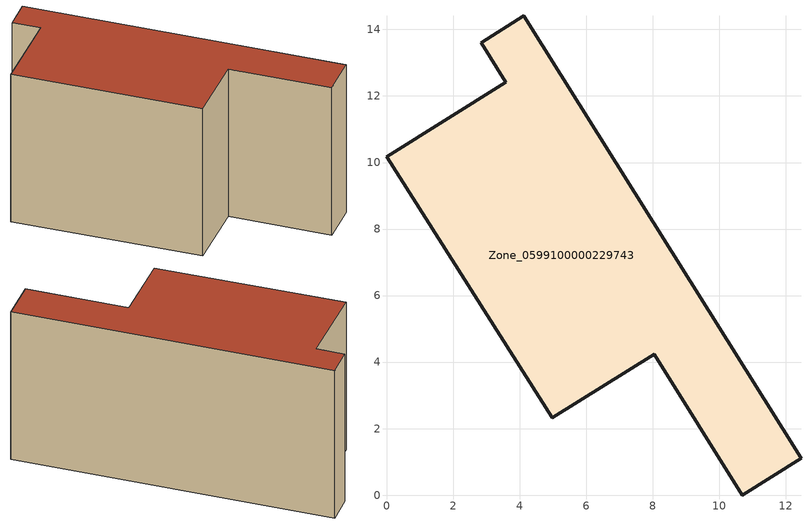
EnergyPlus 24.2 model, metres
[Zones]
Zone_0599100000229743
 floor ground (C_G): 8.04,4.24 4.98,2.32 0,10.17 3.58,12.42 2.85,13.6 4.12,14.41 12.46,1.11 10.7,0 z0
 wall outside (C_F): 3.58,12.42 0,10.17 4.98,2.32 8.04,4.24 10.7,0 12.46,1.11 4.12,14.41 2.85,13.6 3.58,12.42 z0:7.99
 roof outside (C_R): 8.04,4.24 10.7,0 12.46,1.11 4.12,14.41 2.85,13.6 3.58,12.42 0,10.17 4.98,2.32 z7.99
[BUILDING]
Pand.0599100000229743: North Axis=0; Terrain=City; Loads Convergence Tolerance Value=0.04; Temperature Convergence Tolerance Value=0.4; Solar Distribution=FullExterior; Maximum Number of Warmup Days=25; Minimum Number of Warmup Days=1
[Site:Location]
Rotterdam.The.Hague.AP_ZH_NLD Design_Conditions: Latitude=51.96; Longitude=4.45; Time Zone=1; Elevation=-4.5
[SITE:GROUNDTEMPERATURE:BUILDINGSURFACE]
18, 18, 18, 18, 18, 18, 18, 18, 18, 18, 18, 18
[MATERIAL] Thermal Absorptance=0.9; Solar Absorptance=0.7; Visible Absorptance=0.7
Name | Roughness | Thickness | Conductivity | Density | Specific Heat
G.TI.1975-1991 | MediumSmooth | 0.15 | 0.288461 | 540 | 1210
F.TI.1975-1991 | Rough | 0.3 | 0.230769 | 1920 | 840
R.TI.1975-1991 | MediumRough | 0.2 | 0.153846 | 1500 | 1000
[CONSTRUCTION]
C_G: G.TI.1975-1991
C_F: F.TI.1975-1991
C_R: R.TI.1975-1991
[ZONE]
Zone_0599100000229743: Type=1; Multiplier=1; Ceiling Height=Autocalculate; Volume=Autocalculate; Floor Area=autocalculate; Part of Total Floor Area=Yes
[ZONEINFILTRATION:DESIGNFLOWRATE]
Infil_Zone_0599100000229743: Zone or ZoneList or Space or SpaceList=Zone_0599100000229743; Schedule=AlwaysOn; Design Flow Rate Calculation Method=Flow/Area; Flow Rate per Floor Area=0.003; Constant Term Coefficient=1; Temperature Term Coefficient=0; Velocity Term Coefficient=0; Velocity Squared Term Coefficient=0
[HVACTEMPLATE:ZONE:IDEALLOADSAIRSYSTEM]
Zone_0599100000229743: Maximum Heating Supply Air Temperature=50; Minimum Cooling Supply Air Temperature=13; Maximum Heating Supply Air Humidity Ratio=0.0156; Minimum Cooling Supply Air Humidity Ratio=0.0077; Heating Limit=NoLimit; Cooling Limit=NoLimit; Dehumidification Control Type=ConstantSensibleHeatRatio; Cooling Sensible Heat Ratio=0.7; Dehumidification Setpoint=60; Humidification Control Type=None; Humidification Setpoint=30; Outdoor Air Method=None; Outdoor Air Flow Rate per Person=0.00944; Outdoor Air Flow Rate per Zone Floor Area=0; Outdoor Air Flow Rate per Zone=0; Demand Controlled Ventilation Type=None; Outdoor Air Economizer Type=NoEconomizer; Heat Recovery Type=None; Sensible Heat Recovery Effectiveness=0.7; Latent Heat Recovery Effectiveness=0.65
[ZONECONTROL:THERMOSTAT]
ThermostatControl_Zone_0599100000229743: Zone or ZoneList=Zone_0599100000229743; Control Type Schedule=DualSetpointControlType; Control 1=Thermostat_Zone_0599100000229743; Temperature Difference Between Cutout And Setpoint=0
[THERMOSTATSETPOINT:DUALSETPOINT]
Thermostat_Zone_0599100000229743: Heating Setpoint Temperature Schedule=HeatingSetpoint_Zone_0599100000229743; Cooling Setpoint Temperature Schedule=CoolingSetpoint_Zone_0599100000229743
[SCHEDULE:COMPACT]
HeatingSetpoint_Zone_0599100000229743: Through: 12/31, For: AllDays, Until: 24:00, 21
CoolingSetpoint_Zone_0599100000229743: Through: 12/31, For: AllDays, Until: 24:00, 24
DualSetpointControlType: Through: 12/31, For: AllDays, Until: 24:00, 4
AlwaysOn: Through: 12/31, For: AllDays, Until: 24:00, 1
